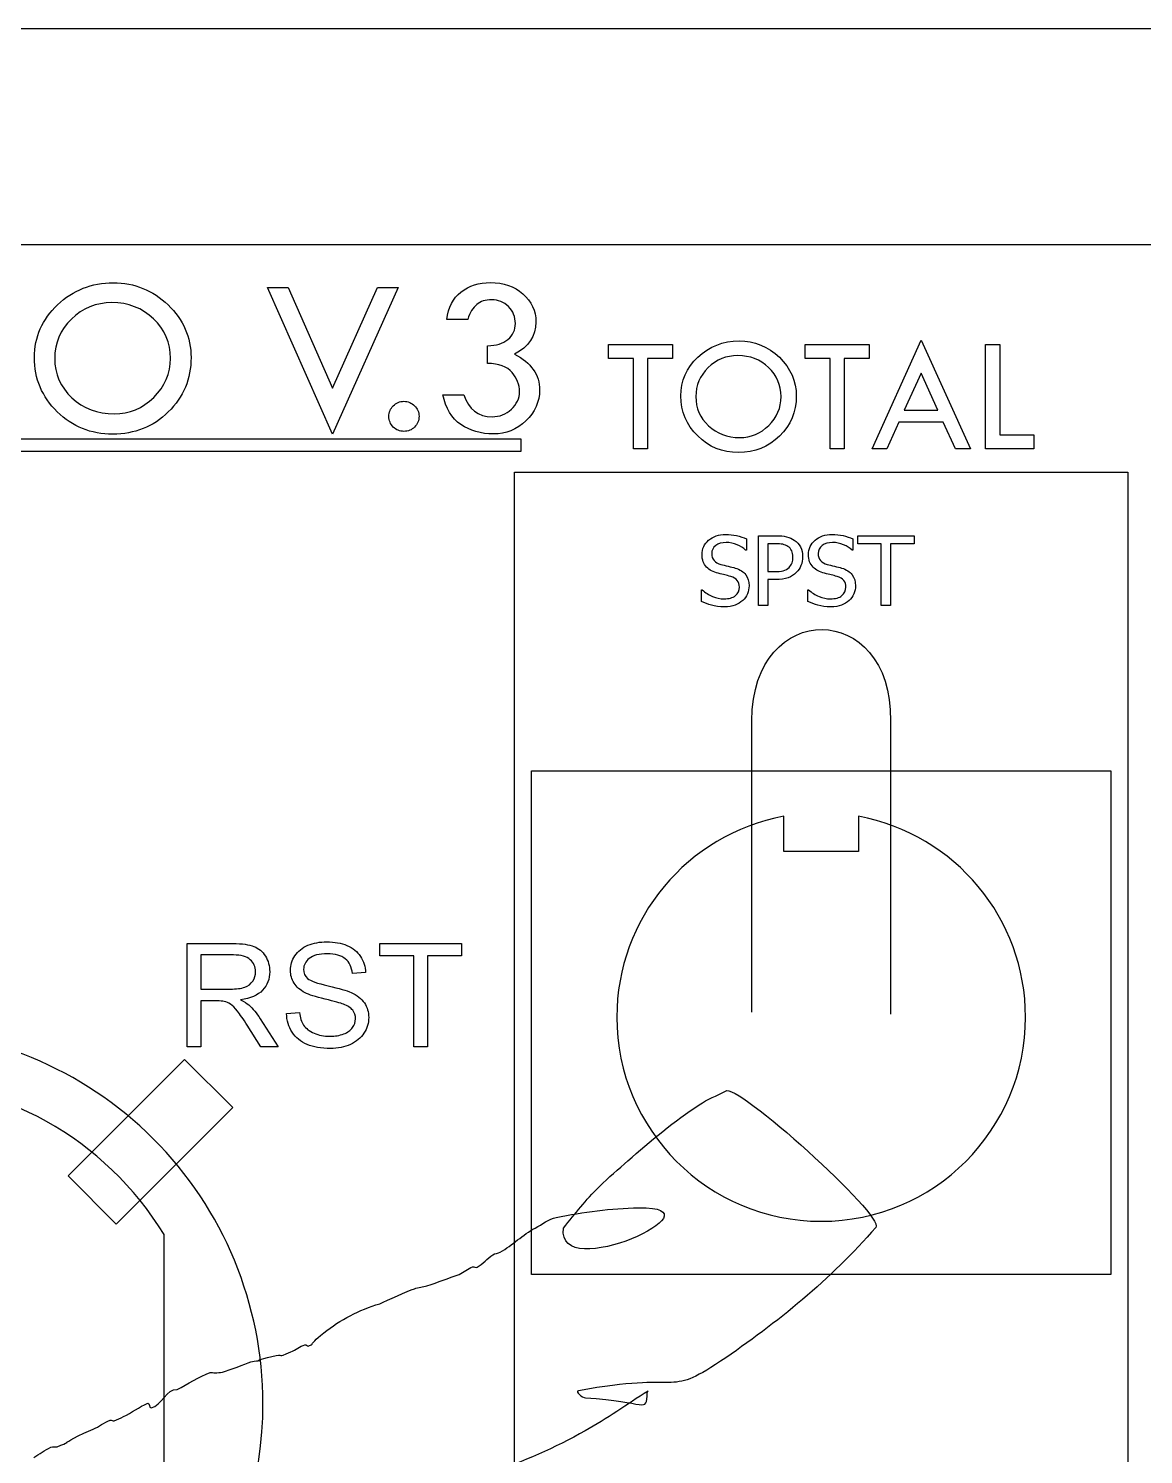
# Model space of a CAD drawing. Extents: x 0 to 339, y 0 to 211.
# Drawn here: x 271.4 to 304.13, y 168.54 to 210.42 of the extents above; entities that cross this region are included whole.
import ezdxf

# ---------------------------------------------------------------- set-up
doc = ezdxf.new("R2010")
doc.units = 0
doc.layers.add('Layer_1', color=7, linetype='CONTINUOUS')

msp = doc.modelspace()

# ---------------------------------------------------------------- linework, layer by layer
at = {"layer": 'Layer_1', "color": 7}
for p, q in [((0.13229, 210.418888), (338.58731, 210.418888)), ((278.415144, 202.809984), (279.017346, 202.809984)), ((280.316664, 198.506198), (278.415144, 202.809984)), ((279.017346, 202.809984), (280.32321, 199.861154)), ((282.24764, 202.809984), (280.316664, 198.506198)), ((280.32321, 199.861154), (281.638892, 202.809984)), ((281.638892, 202.809984), (282.24764, 202.809984)), ((284.289891, 201.877224), (283.681143, 201.877224)), ((284.289891, 201.877224), (284.289891, 201.877224)), ((284.872457, 200.584452), (284.872457, 201.101561)), ((288.425315, 201.143797), (290.303925, 201.143797)), ((288.425315, 200.724184), (288.425315, 201.143797)), ((290.303925, 201.143797), (290.303925, 200.724184)), ((294.202223, 201.143797), (296.080834, 201.143797)), ((294.202223, 200.724184), (294.202223, 201.143797)), ((296.080834, 201.143797), (296.080834, 200.724184)), ((296.162827, 198.071461), (297.600121, 201.261964)), ((297.600121, 201.261964), (299.051884, 198.071461)), ((299.496819, 201.143797), (299.911608, 201.143797)), ((299.496819, 198.071461), (299.496819, 201.143797)), ((299.911608, 201.143797), (299.911608, 198.48625)), ((271.569998, 200.757913), (271.569998, 200.757913)), ((275.562864, 200.731733), (275.562864, 200.731733)), ((289.156019, 200.724184), (288.425315, 200.724184)), ((289.156019, 198.071461), (289.156019, 200.724184)), ((290.303925, 200.724184), (289.570809, 200.724184)), ((289.570809, 200.724184), (289.570809, 198.071461)), ((294.932928, 200.724184), (294.202223, 200.724184)), ((294.932928, 198.071461), (294.932928, 200.724184)), ((296.080834, 200.724184), (295.347717, 200.724184)), ((295.347717, 200.724184), (295.347717, 198.071461)), ((297.600121, 200.299748), (297.10575, 199.207309)), ((298.094492, 199.207309), (297.600121, 200.299748)), ((283.560048, 199.664784), (284.181888, 199.664784)), ((290.548699, 199.626921), (290.548699, 199.626921)), ((293.490811, 199.607631), (293.490811, 199.607631)), ((281.97763, 199.029853), (281.97763, 199.029853)), ((297.10575, 199.207309), (298.094492, 199.207309)), ((296.948998, 198.857631), (296.599321, 198.071461)), ((298.253656, 198.857631), (296.948998, 198.857631)), ((298.612979, 198.071461), (298.253656, 198.857631)), ((245.300056, 198.366299), (285.851524, 198.366299)), ((285.851524, 198.366299), (285.851524, 197.992122)), ((299.911608, 198.48625), (300.912408, 198.48625)), ((300.912408, 198.48625), (300.912408, 198.071461)), ((285.851524, 197.992122), (245.300056, 197.992122)), ((289.570809, 198.071461), (289.156019, 198.071461)), ((295.347717, 198.071461), (294.932928, 198.071461)), ((296.599321, 198.071461), (296.162827, 198.071461)), ((299.051884, 198.071461), (298.612979, 198.071461)), ((300.912408, 198.071461), (299.496819, 198.071461)), ((276.054711, 180.515331), (276.054711, 183.545641)), ((276.054711, 183.545641), (277.398298, 183.545641)), ((281.708113, 183.188041), (281.708113, 183.545641)), ((281.708113, 183.545641), (284.110033, 183.545641)), ((284.110033, 183.545641), (284.110033, 183.188041)), ((277.41483, 183.210761), (276.455715, 183.210761)), ((276.455715, 183.210761), (276.45572, 182.208251)), ((282.706502, 183.188041), (281.708113, 183.188041)), ((282.706502, 180.515331), (282.706502, 183.188041)), ((284.110033, 183.188041), (283.107511, 183.188041)), ((283.107511, 183.188041), (283.107511, 180.515331)), ((281.292634, 182.691941), (280.908161, 182.663041)), ((276.45572, 182.208251), (277.317683, 182.208251)), ((276.920808, 181.860991), (276.45572, 181.860991)), ((276.45572, 181.860991), (276.45572, 180.515341)), ((278.19825, 181.340081), (278.725349, 180.515321)), ((278.971329, 181.488911), (279.3496, 181.522011)), ((278.971329, 181.488951), (278.971329, 181.488911)), ((278.220987, 180.515321), (277.819978, 181.145771)), ((276.45572, 180.515341), (276.054711, 180.515331)), ((278.725349, 180.515321), (278.220987, 180.515321)), ((283.107511, 180.515331), (282.706502, 180.515331)), ((272.557907, 176.721179), (275.978014, 180.141286)), ((275.978014, 180.141286), (277.392227, 178.727072)), ((277.392227, 178.727072), (273.972121, 175.306965)), ((273.972121, 175.306965), (272.557907, 176.721179))]:
    msp.add_line(p, q, dxfattribs=at)
at = {"layer": 'Layer_1', "color": 6}
for p, q in [((244.825286, 204.072506), (332.242034, 204.072506)), ((285.667829, 197.388205), (303.667829, 197.388205)), ((285.667829, 165.388205), (285.667829, 197.388205)), ((303.667829, 197.388205), (303.667829, 165.388205)), ((292.471235, 195.427975), (292.471235, 195.10138)), ((292.828147, 193.471156), (292.828147, 195.523053)), ((292.828147, 195.523053), (293.343533, 195.523053)), ((293.326993, 195.288775), (293.100995, 195.288775)), ((293.100995, 195.288775), (293.100995, 194.468843)), ((295.596622, 195.427975), (295.596622, 195.10138)), ((295.744073, 195.280515), (295.744073, 195.523049)), ((295.744073, 195.523049), (297.394961, 195.523049)), ((296.433092, 195.280515), (295.744073, 195.280515)), ((296.433092, 193.471152), (296.433092, 195.280515)), ((297.394961, 195.280515), (296.705943, 195.280515)), ((296.705943, 195.280515), (296.705943, 193.471152)), ((297.394961, 195.523049), (297.394961, 195.280515)), ((292.471235, 195.10138), (292.450565, 195.10138)), ((293.839627, 194.897407), (293.839626, 194.89741)), ((294.123505, 194.904311), (294.123501, 194.90431)), ((295.596622, 195.10138), (295.575952, 195.10138)), ((293.100995, 194.468843), (293.28703, 194.468843)), ((291.155209, 193.593797), (291.155209, 193.93555)), ((291.155209, 193.93555), (291.174502, 193.93555)), ((293.332509, 194.235966), (293.100999, 194.235966)), ((293.100999, 194.235966), (293.100999, 193.471156)), ((294.280597, 193.593792), (294.280597, 193.93555)), ((294.280597, 193.93555), (294.299887, 193.93555)), ((291.829069, 193.433961), (291.82907, 193.433945)), ((293.100999, 193.471156), (292.828147, 193.471156)), ((294.954454, 193.433961), (294.954458, 193.433945)), ((296.705943, 193.471152), (296.433092, 193.471152)), ((292.629733, 181.535398), (292.629733, 190.088028)), ((296.705586, 190.088028), (296.705586, 181.468578))]:
    msp.add_line(p, q, dxfattribs=at)
at = {"layer": 'Layer_1', "color": 3}
for p, q in [((286.167814, 188.616065), (303.167814, 188.616065)), ((286.167814, 173.829605), (286.167814, 188.616065)), ((303.167814, 188.616065), (303.167814, 173.829605)), ((296.273561, 175.210456), (296.273444, 175.210661)), ((303.167814, 173.829605), (286.167814, 173.829605))]:
    msp.add_line(p, q, dxfattribs=at)
at = {"layer": 'Layer_1', "color": 1}
for p, q in [((293.568045, 186.253163), (293.568045, 187.282637)), ((295.767912, 187.282637), (295.767912, 186.253163)), ((295.767912, 186.253163), (293.568045, 186.253163)), ((275.379739, 165.070086), (275.379739, 174.997121))]:
    msp.add_line(p, q, dxfattribs=at)
at = {"layer": 'Layer_1', "color": 7}
for points in [[(272.250749, 202.305966), (272.704583, 202.735799), (273.250056, 202.950716), (273.887169, 202.950716)], [(273.887169, 202.950716), (274.509009, 202.950716), (275.044664, 202.733618), (275.494134, 202.299421)], [(284.093521, 202.67907), (284.331347, 202.864531), (284.618266, 202.957262), (284.954278, 202.957262)], [(284.954278, 202.957262), (285.340473, 202.957262), (285.660121, 202.847076), (285.91322, 202.626705)], [(271.569998, 200.757913), (271.569998, 201.360116), (271.796915, 201.876133), (272.250749, 202.305966)], [(273.84135, 202.368153), (273.38097, 202.368153), (272.986047, 202.207784), (272.656581, 201.887046)], [(275.065392, 201.893592), (274.733744, 202.209966), (274.32573, 202.368153), (273.84135, 202.368153)], [(275.494134, 202.299421), (275.943604, 201.867406), (276.168339, 201.35357), (276.168339, 200.757913)], [(283.681143, 201.877224), (283.720417, 202.228509), (283.857876, 202.495791), (284.093521, 202.67907)], [(284.554991, 202.315785), (284.445897, 202.224146), (284.35753, 202.077959), (284.289891, 201.877224)], [(284.993552, 202.453244), (284.810273, 202.453244), (284.664086, 202.407424), (284.554991, 202.315785)], [(285.487751, 202.250328), (285.352474, 202.385605), (285.187741, 202.453244), (284.993552, 202.453244)], [(285.91322, 202.626705), (286.16632, 202.406334), (286.29287, 202.130324), (286.29287, 201.798676)], [(272.656581, 201.887046), (272.329297, 201.566307), (272.165655, 201.181203), (272.165655, 200.731733)], [(275.562864, 200.731733), (275.562864, 201.192112), (275.39704, 201.579399), (275.065392, 201.893592)], [(285.690667, 201.756129), (285.690667, 201.950318), (285.623028, 202.115051), (285.487751, 202.250328)], [(285.471387, 201.288113), (285.617574, 201.410299), (285.690667, 201.566304), (285.690667, 201.756129)], [(286.29287, 201.798676), (286.29287, 201.386298), (286.083408, 201.071014), (285.664484, 200.852825)], [(284.872457, 201.101561), (285.127739, 201.105894), (285.327382, 201.168078), (285.471387, 201.288113)], [(291.050305, 200.767592), (291.384709, 201.084311), (291.786637, 201.242671), (292.256089, 201.242671)], [(292.256089, 201.242671), (292.714286, 201.242671), (293.10898, 201.082704), (293.440168, 200.762769)], [(272.24093, 199.164039), (271.793642, 199.6026), (271.569998, 200.133891), (271.569998, 200.757913)], [(272.165655, 200.731733), (272.165655, 200.275717), (272.333661, 199.889522), (272.669673, 199.573147)], [(275.071938, 199.582966), (275.399222, 199.905886), (275.562864, 200.288808), (275.562864, 200.731733)], [(276.168339, 200.757913), (276.168339, 200.127346), (275.945786, 199.593873), (275.50068, 199.157494)], [(285.664484, 200.852825), (286.15541, 200.599726), (286.400874, 200.250623), (286.400874, 199.805516)], [(290.548699, 199.626921), (290.548699, 200.07065), (290.715901, 200.450873), (291.050305, 200.767592)], [(292.222327, 200.813414), (291.8831, 200.813414), (291.592104, 200.695247), (291.34934, 200.458914)], [(293.124253, 200.463737), (292.879881, 200.696855), (292.579239, 200.813414), (292.222327, 200.813414)], [(293.440168, 200.762769), (293.771357, 200.444442), (293.936951, 200.065826), (293.936951, 199.626921)], [(285.592482, 200.316079), (285.446295, 200.488449), (285.206287, 200.577907), (284.872457, 200.584452)], [(285.811762, 199.753151), (285.811762, 199.958249), (285.738669, 200.145892), (285.592482, 200.316079)], [(291.34934, 200.458914), (291.108183, 200.22258), (290.987605, 199.938819), (290.987605, 199.607631)], [(293.490811, 199.607631), (293.490811, 199.946858), (293.368625, 200.232226), (293.124253, 200.463737)], [(286.400874, 199.805516), (286.400874, 199.456413), (286.266687, 199.15313), (285.998314, 198.895666)], [(272.669673, 199.573147), (273.007866, 199.258954), (273.421335, 199.101858), (273.910079, 199.101858)], [(273.910079, 199.101858), (274.359549, 199.101858), (274.746835, 199.262227), (275.071938, 199.582966)], [(281.97763, 199.029853), (281.97763, 199.149857), (282.020177, 199.253497), (282.105271, 199.340773)], [(282.105271, 199.340773), (282.192546, 199.428048), (282.297277, 199.471686), (282.419463, 199.471686)], [(282.419463, 199.471686), (282.539468, 199.471686), (282.643107, 199.428048), (282.730383, 199.340773)], [(282.730383, 199.340773), (282.817659, 199.253497), (282.861297, 199.149857), (282.861297, 199.029853)], [(284.090248, 198.787663), (283.821875, 198.973124), (283.645142, 199.265497), (283.560048, 199.664784)], [(284.181888, 199.664784), (284.317165, 199.232769), (284.594265, 199.016762), (285.013189, 199.016762)], [(285.572845, 199.236042), (285.732123, 199.384411), (285.811762, 199.55678), (285.811762, 199.753151)], [(291.043071, 198.452488), (290.71349, 198.775638), (290.548699, 199.167116), (290.548699, 199.626921)], [(290.987605, 199.607631), (290.987605, 199.271619), (291.111398, 198.987054), (291.358986, 198.753936)], [(293.129076, 198.761171), (293.370233, 198.999112), (293.490811, 199.281266), (293.490811, 199.607631)], [(293.936951, 199.626921), (293.936951, 199.162292), (293.772964, 198.769207), (293.444991, 198.447665)], [(273.867532, 198.506198), (273.230419, 198.506198), (272.688219, 198.725478), (272.24093, 199.164039)], [(275.50068, 199.157494), (275.057755, 198.723297), (274.513373, 198.506198), (273.867532, 198.506198)], [(282.105271, 198.71566), (282.020177, 198.800754), (281.97763, 198.905485), (281.97763, 199.029853)], [(282.861297, 199.029853), (282.861297, 198.907667), (282.817659, 198.802936), (282.730383, 198.71566)], [(285.013189, 199.016762), (285.227015, 199.016762), (285.413567, 199.089855), (285.572845, 199.236042)], [(282.419463, 198.588019), (282.297277, 198.588019), (282.192546, 198.630566), (282.105271, 198.71566)], [(282.730383, 198.71566), (282.645289, 198.630566), (282.541649, 198.588019), (282.419463, 198.588019)], [(285.04919, 198.512744), (284.68045, 198.512744), (284.360803, 198.604384), (284.090248, 198.787663)], [(285.998314, 198.895666), (285.732123, 198.640385), (285.415749, 198.512744), (285.04919, 198.512744)], [(291.358986, 198.753936), (291.608181, 198.522425), (291.912842, 198.40667), (292.27297, 198.40667)], [(292.27297, 198.40667), (292.604158, 198.40667), (292.889527, 198.524837), (293.129076, 198.761171)], [(292.241619, 197.967763), (291.772168, 197.967763), (291.372651, 198.129338), (291.043071, 198.452488)], [(293.444991, 198.447665), (293.118626, 198.12773), (292.717502, 197.967763), (292.241619, 197.967763)], [(277.398298, 183.545641), (277.668394, 183.545641), (277.873722, 183.518074), (278.014281, 183.462941)], [(278.014281, 183.462941), (278.154841, 183.409208), (278.267151, 183.313434), (278.351212, 183.175621)], [(279.217309, 183.190101), (279.304125, 183.323774), (279.430904, 183.425061), (279.597647, 183.493961)], [(279.597647, 183.493961), (279.76439, 183.562861), (279.949736, 183.597311), (280.153686, 183.597311)], [(280.153686, 183.597311), (280.378306, 183.597311), (280.576054, 183.560794), (280.746931, 183.487761)], [(280.746931, 183.487761), (280.919186, 183.416101), (281.051477, 183.309991), (281.143806, 183.169431)], [(277.906789, 183.072271), (277.803436, 183.164598), (277.63945, 183.210761), (277.41483, 183.210761)], [(278.063886, 182.718801), (278.063886, 182.862121), (278.01152, 182.979944), (277.906789, 183.072271)], [(278.351212, 183.175621), (278.435272, 183.037821), (278.477302, 182.885548), (278.477302, 182.718801)], [(279.087084, 182.762221), (279.087084, 182.915181), (279.130492, 183.057808), (279.217309, 183.190101)], [(279.638988, 183.109531), (279.528745, 183.021338), (279.473624, 182.914538), (279.473624, 182.789131)], [(280.170222, 183.243891), (279.927687, 183.243891), (279.750609, 183.199104), (279.638988, 183.109531)], [(280.697322, 183.097121), (280.57881, 183.194968), (280.40311, 183.243891), (280.170222, 183.243891)], [(280.908161, 182.663041), (280.887491, 182.854588), (280.817211, 182.999281), (280.697322, 183.097121)], [(281.143806, 183.169431), (281.236135, 183.028871), (281.285744, 182.869708), (281.292634, 182.691941)], [(277.983276, 182.445951), (278.037016, 182.530011), (278.063886, 182.620961), (278.063886, 182.718801)], [(278.477302, 182.718801), (278.477302, 182.503828), (278.407711, 182.322618), (278.26853, 182.175171)], [(279.192504, 182.383951), (279.122224, 182.496951), (279.087084, 182.623041), (279.087084, 182.762221)], [(279.473624, 182.789131), (279.473624, 182.680271), (279.512898, 182.590701), (279.591446, 182.520421)], [(277.317683, 182.208251), (277.500962, 182.208251), (277.644278, 182.226851), (277.747631, 182.264051)], [(278.26853, 182.175171), (278.129348, 182.027718), (277.914374, 181.934011), (277.623608, 181.894051)], [(277.747631, 182.264051), (277.850984, 182.302651), (277.929532, 182.363284), (277.983276, 182.445951)], [(279.517032, 182.102831), (279.372338, 182.178624), (279.264162, 182.272331), (279.192504, 182.383951)], [(279.591446, 182.520421), (279.668616, 182.450141), (279.86981, 182.377791), (280.195027, 182.303371)], [(280.195027, 182.303371), (280.521622, 182.230338), (280.745553, 182.166261), (280.86682, 182.111141)], [(277.14405, 181.846491), (277.098577, 181.856158), (277.024163, 181.860991), (276.920808, 181.860991)], [(277.325951, 181.765891), (277.266698, 181.804491), (277.206064, 181.831358), (277.14405, 181.846491)], [(277.53059, 181.563321), (277.454798, 181.659781), (277.386585, 181.727304), (277.325951, 181.765891)], [(277.623608, 181.894051), (277.729717, 181.843051), (277.810332, 181.792751), (277.865453, 181.743151)], [(280.102009, 181.912661), (279.823645, 181.980188), (279.628653, 182.043578), (279.517032, 182.102831)], [(280.641511, 181.765901), (280.560207, 181.797568), (280.380373, 181.846488), (280.102009, 181.912661)], [(280.914363, 181.586071), (280.859241, 181.657724), (280.768291, 181.717668), (280.641511, 181.765901)], [(280.86682, 182.111141), (281.043209, 182.029834), (281.173434, 181.926481), (281.257494, 181.801081)], [(281.257494, 181.801081), (281.341554, 181.677054), (281.383585, 181.533738), (281.383585, 181.371131)], [(277.819978, 181.145771), (277.702845, 181.327671), (277.606382, 181.466854), (277.53059, 181.563321)], [(277.865453, 181.743151), (277.982586, 181.635664), (278.093519, 181.501308), (278.19825, 181.340081)], [(279.136694, 180.943251), (279.031963, 181.104484), (278.976841, 181.286384), (278.971329, 181.488951)], [(279.3496, 181.522011), (279.367513, 181.370424), (279.408855, 181.245711), (279.473624, 181.147871)], [(280.910229, 181.077571), (280.968106, 181.157498), (280.997045, 181.244314), (280.997045, 181.338021)], [(280.997045, 181.338021), (280.997045, 181.433108), (280.969484, 181.515791), (280.914363, 181.586071)], [(281.383585, 181.371131), (281.383585, 181.209904), (281.33742, 181.057631), (281.245092, 180.914311)], [(279.572843, 180.583581), (279.388185, 180.663508), (279.242803, 180.783398), (279.136694, 180.943251)], [(279.473624, 181.147871), (279.53977, 181.051411), (279.641745, 180.972864), (279.779548, 180.912231)], [(279.779548, 180.912231), (279.917352, 180.852964), (280.072381, 180.823331), (280.244636, 180.823331)], [(280.649779, 180.891531), (280.766913, 180.936998), (280.853729, 180.999011), (280.910229, 181.077571)], [(281.245092, 180.914311), (281.152763, 180.772378), (281.019783, 180.661448), (280.84615, 180.581521)], [(280.26324, 180.463691), (279.98901, 180.463691), (279.758878, 180.503654), (279.572843, 180.583581)], [(280.244636, 180.823331), (280.397598, 180.823331), (280.532646, 180.846064), (280.649779, 180.891531)], [(280.84615, 180.581521), (280.673895, 180.502968), (280.479592, 180.463691), (280.26324, 180.463691)]]:
    msp.add_open_spline(points, degree=3, dxfattribs=at)
at = {"layer": 'Layer_1', "color": 6}
for points in [[(291.170368, 194.973221), (291.170368, 195.139504), (291.235135, 195.278686), (291.364671, 195.390767)], [(291.364671, 195.390767), (291.494206, 195.503766), (291.659571, 195.560265), (291.860764, 195.560265)], [(291.571377, 195.235048), (291.493288, 195.176255), (291.454244, 195.098625), (291.454244, 195.00216)], [(291.878679, 195.324618), (291.7519, 195.324618), (291.649466, 195.294761), (291.571377, 195.235048)], [(291.860764, 195.560265), (291.975601, 195.560265), (292.084006, 195.548782), (292.185981, 195.525815)], [(292.199762, 195.257098), (292.097787, 195.302111), (291.990759, 195.324618), (291.878679, 195.324618)], [(292.185981, 195.525815), (292.288874, 195.502848), (292.383959, 195.470235), (292.471235, 195.427975)], [(292.450565, 195.10138), (292.385337, 195.161093), (292.301736, 195.212999), (292.199762, 195.257098)], [(293.540589, 195.270855), (293.483629, 195.282802), (293.41243, 195.288775), (293.326993, 195.288775)], [(293.343533, 195.523053), (293.4648, 195.523053), (293.568153, 195.512946), (293.653592, 195.492733)], [(293.692173, 195.210225), (293.648993, 195.238705), (293.598465, 195.258915), (293.540589, 195.270855)], [(293.653592, 195.492733), (293.73903, 195.47252), (293.814363, 195.439906), (293.87959, 195.394893)], [(293.802416, 195.082067), (293.778529, 195.134434), (293.741782, 195.177153), (293.692173, 195.210225)], [(293.87959, 195.394893), (293.955841, 195.342526), (294.015556, 195.275921), (294.058735, 195.195077)], [(294.058735, 195.195077), (294.101915, 195.115151), (294.123505, 195.018229), (294.123505, 194.904311)], [(294.295755, 194.973221), (294.295755, 195.139504), (294.360523, 195.278686), (294.490058, 195.390767)], [(294.490058, 195.390767), (294.619593, 195.503766), (294.784958, 195.560265), (294.986151, 195.560265)], [(294.696765, 195.235048), (294.618676, 195.176255), (294.579631, 195.098625), (294.579631, 195.00216)], [(295.004067, 195.324618), (294.877288, 195.324618), (294.774854, 195.294761), (294.696765, 195.235048)], [(294.986151, 195.560265), (295.100988, 195.560265), (295.209393, 195.548782), (295.311368, 195.525815)], [(295.32515, 195.257098), (295.223175, 195.302111), (295.116147, 195.324618), (295.004067, 195.324618)], [(295.311368, 195.525815), (295.414261, 195.502848), (295.509346, 195.470235), (295.596622, 195.427975)], [(295.575952, 195.10138), (295.510725, 195.161093), (295.427125, 195.212999), (295.32515, 195.257098)], [(291.204819, 194.761004), (291.181851, 194.822557), (291.170368, 194.893296), (291.170368, 194.973221)], [(291.304038, 194.602529), (291.261778, 194.647542), (291.228705, 194.700367), (291.204819, 194.761004)], [(291.454244, 195.00216), (291.454244, 194.914885), (291.477211, 194.845523), (291.523146, 194.794076)], [(291.523146, 194.794076), (291.56908, 194.742629), (291.635685, 194.704963), (291.722961, 194.681077)], [(293.839626, 194.89741), (293.839626, 194.968149), (293.827223, 195.029702), (293.802416, 195.082067)], [(293.812067, 194.726531), (293.83044, 194.775224), (293.839627, 194.832183), (293.839627, 194.897407)], [(294.123501, 194.90431), (294.123501, 194.815197), (294.107424, 194.730678), (294.075271, 194.650752)], [(294.330205, 194.761004), (294.307238, 194.822557), (294.295755, 194.893296), (294.295755, 194.973221)], [(294.429425, 194.602529), (294.387165, 194.647542), (294.354092, 194.700367), (294.330205, 194.761004)], [(294.579631, 195.00216), (294.579631, 194.914885), (294.602598, 194.845523), (294.648531, 194.794076)], [(294.648531, 194.794076), (294.694464, 194.742629), (294.76107, 194.704963), (294.848347, 194.681077)], [(291.452866, 194.490908), (291.396826, 194.519388), (291.347216, 194.556595), (291.304038, 194.602529)], [(291.643035, 194.420628), (291.572295, 194.439001), (291.508906, 194.462428), (291.452866, 194.490908)], [(291.840094, 194.372398), (291.787729, 194.384345), (291.722042, 194.400421), (291.643035, 194.420628)], [(291.722961, 194.681077), (291.780838, 194.665457), (291.851578, 194.647544), (291.935179, 194.627337)], [(292.013727, 194.326918), (291.950337, 194.345291), (291.892459, 194.360451), (291.840094, 194.372398)], [(291.935179, 194.627337), (292.01878, 194.608044), (292.088141, 194.59013), (292.143262, 194.573597)], [(292.206652, 194.212541), (292.166229, 194.263988), (292.101921, 194.302113), (292.013727, 194.326918)], [(292.143262, 194.573597), (292.284741, 194.530417), (292.388094, 194.46519), (292.453321, 194.377915)], [(292.453321, 194.377915), (292.518548, 194.29064), (292.551162, 194.183153), (292.551162, 194.055455)], [(293.28703, 194.468843), (293.397273, 194.468843), (293.486386, 194.47757), (293.554369, 194.495023)], [(293.554369, 194.495023), (293.622352, 194.513396), (293.678852, 194.54555), (293.723867, 194.591483)], [(293.944357, 194.44818), (293.873618, 194.378359), (293.790477, 194.325535), (293.694933, 194.289706)], [(293.723867, 194.591483), (293.764287, 194.632823), (293.793687, 194.677839), (293.812067, 194.726531)], [(294.075271, 194.650752), (294.044038, 194.571744), (294.0004, 194.50422), (293.944357, 194.44818)], [(294.578253, 194.490908), (294.522213, 194.519388), (294.472604, 194.556595), (294.429425, 194.602529)], [(294.768423, 194.420628), (294.697684, 194.439001), (294.634294, 194.462428), (294.578253, 194.490908)], [(294.965482, 194.372398), (294.913115, 194.384345), (294.847429, 194.400421), (294.768423, 194.420628)], [(294.848347, 194.681077), (294.906227, 194.665457), (294.976966, 194.647544), (295.060564, 194.627337)], [(295.139115, 194.326918), (295.075722, 194.345291), (295.017844, 194.360451), (294.965482, 194.372398)], [(295.060564, 194.627337), (295.144165, 194.608044), (295.213527, 194.59013), (295.268648, 194.573597)], [(295.33204, 194.212541), (295.29162, 194.263988), (295.227312, 194.302113), (295.139115, 194.326918)], [(295.268648, 194.573597), (295.410127, 194.530417), (295.513479, 194.46519), (295.578706, 194.377915)], [(295.578706, 194.377915), (295.643933, 194.29064), (295.676546, 194.183153), (295.676546, 194.055455)], [(291.174502, 193.93555), (291.264534, 193.851031), (291.366509, 193.785344), (291.480427, 193.738491)], [(292.151531, 193.763301), (292.228701, 193.826688), (292.267286, 193.909829), (292.267286, 194.012725)], [(292.267286, 194.012725), (292.267286, 194.094489), (292.247074, 194.161094), (292.206652, 194.212541)], [(292.551162, 194.055455), (292.551162, 193.975528), (292.534625, 193.896521), (292.501552, 193.818432)], [(293.694933, 194.289706), (293.599389, 194.253879), (293.478581, 194.235966), (293.332509, 194.235966)], [(294.299887, 193.93555), (294.389919, 193.851031), (294.491894, 193.785344), (294.605811, 193.738491)], [(295.276915, 193.763301), (295.354085, 193.826688), (295.39267, 193.909829), (295.39267, 194.012725)], [(295.39267, 194.012725), (295.39267, 194.094489), (295.37246, 194.161094), (295.33204, 194.212541)], [(295.676546, 194.055455), (295.676546, 193.975528), (295.660009, 193.896521), (295.626936, 193.818432)], [(291.448731, 193.479415), (291.344919, 193.510654), (291.247079, 193.548781), (291.155209, 193.593797)], [(291.82907, 193.433945), (291.680242, 193.433945), (291.553462, 193.449102), (291.448731, 193.479415)], [(291.480427, 193.738491), (291.594344, 193.692558), (291.704128, 193.669591), (291.809778, 193.669591)], [(291.809778, 193.669591), (291.960443, 193.669591), (292.074361, 193.700828), (292.151531, 193.763301)], [(292.140506, 193.482191), (292.057823, 193.450038), (291.954011, 193.433961), (291.829069, 193.433961)], [(292.365126, 193.619995), (292.29898, 193.560282), (292.224106, 193.514347), (292.140506, 193.482191)], [(292.501552, 193.818432), (292.469397, 193.740343), (292.423922, 193.674198), (292.365126, 193.619995)], [(292.629733, 190.088028), (292.652033, 193.696168), (296.750116, 193.629348), (296.705586, 190.088028)], [(294.574119, 193.479415), (294.470307, 193.510648), (294.372466, 193.548774), (294.280597, 193.593792)], [(294.954458, 193.433945), (294.80563, 193.433945), (294.67885, 193.449102), (294.574119, 193.479415)], [(294.605811, 193.738491), (294.719729, 193.692558), (294.829513, 193.669591), (294.935162, 193.669591)], [(294.935162, 193.669591), (295.085827, 193.669591), (295.199745, 193.700828), (295.276915, 193.763301)], [(295.26589, 193.482191), (295.183208, 193.450038), (295.079396, 193.433961), (294.954454, 193.433961)], [(295.49051, 193.619995), (295.424363, 193.560282), (295.34949, 193.514347), (295.26589, 193.482191)], [(295.626936, 193.818432), (295.594783, 193.740343), (295.549307, 193.674198), (295.49051, 193.619995)]]:
    msp.add_open_spline(points, degree=3, dxfattribs=at)
at = {"layer": 'Layer_1', "color": 1}
for points in [[(293.568045, 187.282637), (290.729064, 186.753164), (288.670052, 184.276357), (288.668086, 181.388424)], [(300.667871, 181.388424), (300.665871, 184.276356), (298.606893, 186.753164), (295.767912, 187.282637)], [(288.668086, 181.388424), (288.668003, 178.0748), (291.354096, 175.388477), (294.667719, 175.388275)], [(294.667719, 175.388275), (297.981545, 175.388191), (300.667953, 178.074598), (300.667871, 181.388424)], [(275.379739, 174.997121), (273.652779, 177.81559), (270.584939, 179.533776), (267.279459, 179.533797)]]:
    msp.add_open_spline(points, degree=3, dxfattribs=at)
at = {"layer": 'Layer_1', "color": 3}
for points in [[(275.057819, 177.811915), (272.994919, 179.874816), (270.197019, 181.033741), (267.279639, 181.033741)], [(291.85621, 179.210726), (292.139076, 179.523076), (296.556427, 175.522806), (296.273561, 175.210456)], [(291.088416, 178.813856), (291.330404, 178.970216), (291.600279, 179.078436), (291.85621, 179.210726)], [(288.995562, 177.165666), (289.629927, 177.717896), (290.381978, 178.357376), (291.088416, 178.813856)], [(278.279639, 170.033736), (278.279639, 172.951122), (277.120719, 175.749014), (275.057819, 177.811915)], [(288.161092, 176.413766), (288.426337, 176.678016), (288.713145, 176.919836), (288.995562, 177.165666)], [(287.102574, 175.191076), (287.45955, 175.631346), (287.744215, 175.998456), (288.161092, 176.413766)], [(286.274984, 175.192046), (286.479559, 175.295156), (286.663921, 175.457296), (286.888738, 175.501376)], [(289.308511, 175.786776), (291.9227, 175.834076), (286.877493, 173.503046), (287.102574, 175.191076)], [(286.888738, 175.501376), (287.685742, 175.657626), (288.496452, 175.772096), (289.308511, 175.786776)], [(285.242685, 174.482276), (285.607784, 174.684996), (285.905202, 174.998786), (286.274984, 175.192046)], [(296.273444, 175.210661), (294.947696, 173.683061), (293.380913, 172.408631), (291.712239, 171.277561)], [(284.567548, 174.040366), (284.73667, 174.141016), (284.865839, 174.299006), (285.030516, 174.406776)], [(285.030516, 174.406776), (285.093328, 174.447876), (285.177069, 174.445776), (285.242685, 174.482276)], [(283.094851, 173.498556), (283.412986, 173.593056), (283.719929, 173.725046), (284.037244, 173.822446)], [(284.037244, 173.822446), (284.170223, 173.899346), (284.294075, 173.994676), (284.436129, 174.053066)], [(284.436129, 174.053066), (284.476848, 174.069766), (284.529739, 174.017866), (284.567548, 174.040366)], [(281.707349, 172.967376), (281.941823, 173.073096), (282.513879, 173.335446), (282.727503, 173.410356)], [(282.727503, 173.410356), (282.846354, 173.452056), (282.974148, 173.462656), (283.094851, 173.498556)], [(280.062408, 172.110986), (280.556438, 172.506616), (281.103597, 172.780916), (281.707349, 172.967376)], [(279.098452, 171.551126), (279.240665, 171.612326), (279.365337, 171.713066), (279.512048, 171.762516)], [(279.512048, 171.762516), (279.544777, 171.773516), (279.575786, 171.736016), (279.607642, 171.722716)], [(279.607642, 171.722716), (279.854208, 171.816716), (279.528373, 171.683316), (280.062408, 172.110986)], [(277.928385, 171.265946), (278.52248, 171.347246), (277.745928, 171.225546), (278.53952, 171.422176)], [(278.53952, 171.422176), (278.961662, 171.526756), (278.63572, 171.351876), (279.098452, 171.551126)], [(275.763249, 170.446626), (276.061948, 170.616846), (276.41487, 170.828136), (276.727838, 170.947836)], [(276.727838, 170.947836), (276.771838, 170.964636), (276.821738, 170.935936), (276.868803, 170.937836)], [(276.868803, 170.937836), (276.942553, 170.940836), (277.017057, 170.944836), (277.088844, 170.962436)], [(277.088844, 170.962436), (277.323812, 171.018536), (277.730477, 171.188806), (277.928385, 171.265946)], [(291.712239, 171.277561), (290.097937, 170.196841), (290.635756, 170.986261), (287.539019, 170.414231)], [(274.993248, 169.911196), (275.3013, 169.964496), (275.452076, 170.491916), (275.763249, 170.446626)], [(271.489159, 159.871066), (275.599579, 161.573656), (278.279639, 165.584656), (278.279639, 170.033736)], [(274.18356, 169.654186), (274.42962, 169.768846), (274.647406, 169.941226), (274.898858, 170.043516)], [(274.898858, 170.043516), (274.949048, 170.063916), (274.939858, 169.901966), (274.993248, 169.911196)], [(287.539019, 170.414231), (287.441255, 170.396231), (287.64726, 170.204701), (287.746558, 170.200021)], [(289.58655, 170.401141), (288.965653, 170.016991), (288.384548, 169.583191), (287.738912, 169.238721)], [(287.746558, 170.200021), (289.561177, 170.114621), (289.524347, 169.719501), (289.561415, 170.361341)], [(289.561415, 170.361341), (289.569882, 170.374641), (289.599806, 170.409441), (289.58655, 170.401141)], [(273.912476, 169.533266), (274.007956, 169.559266), (274.093199, 169.613866), (274.18356, 169.654186)], [(273.017422, 169.169026), (273.106342, 169.214626), (273.205705, 169.237126), (273.295433, 169.281066)], [(273.295433, 169.281066), (273.463375, 169.363266), (273.616259, 169.476306), (273.789352, 169.547066)], [(273.789352, 169.547066), (273.827572, 169.562666), (273.872622, 169.522466), (273.912476, 169.533266)], [(287.738912, 169.238721), (286.851394, 168.727731), (285.907413, 168.335191), (284.947293, 167.985371)], [(272.236809, 168.765156), (272.938436, 169.062036), (272.033852, 168.665156), (273.017422, 169.169026)], [(272.052484, 168.751756), (272.108484, 168.777456), (272.175367, 168.760756), (272.236809, 168.765156)], [(271.550778, 168.450566), (271.71582, 168.554526), (271.875176, 168.670456), (272.052484, 168.751756)]]:
    msp.add_open_spline(points, degree=3, dxfattribs=at)

doc.saveas('drawing.dxf')
